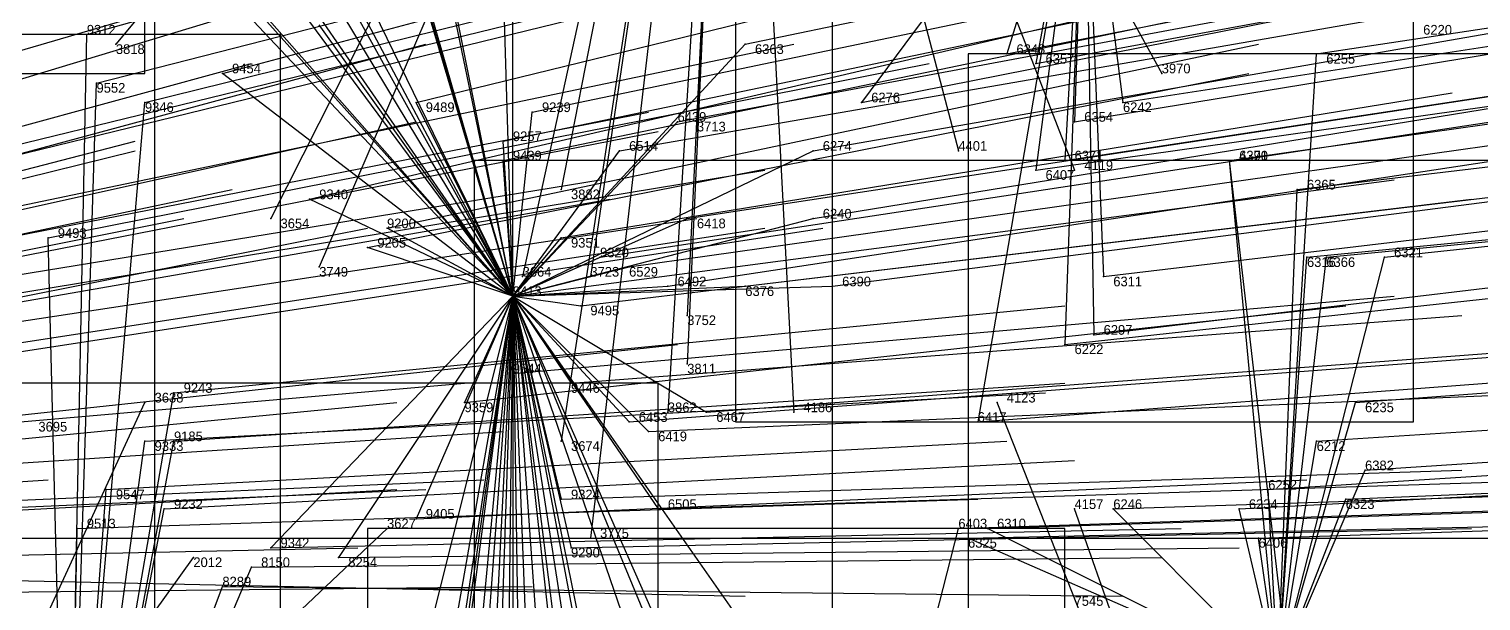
# Model space of a CAD drawing. Extents: x -0.5 to 0.59, y -0.5 to 0.59.
# Drawn here: x 0.185 to 0.335, y -0.0005 to 0.0586 of the extents above; entities that cross this region are included whole.
import ezdxf

# ---------------------------------------------------------------- set-up
doc = ezdxf.new("R2010")
doc.units = 0
for name, color, linetype in [('Clients', 3, 'CONTINUOUS'), ('Facilities', 3, 'CONTINUOUS'), ('Facilities_lines', 3, 'CONTINUOUS'), ('Min_max_boxes', 1, 'CONTINUOUS'), ('Normals', 1, 'CONTINUOUS'), ('Source_points', 5, 'CONTINUOUS'), ('Text', 3, 'CONTINUOUS')]:
    doc.layers.add(name, color=color, linetype=linetype)

msp = doc.modelspace()

# ---------------------------------------------------------------- linework, layer by layer
at = {"layer": 'Clients', "color": 5}
for p in [(0.191, 0.058, -0.498), (0.194, 0.057, -1.25), (0.259, 0.057, -0.663), (0.286, 0.056, -0.729), (0.318, 0.056, -0.808), (0.205, 0.054, -0.531), (0.289, 0.055, -0.737), (0.302, 0.054, -1.25), (0.192, 0.053, -0.498), (0.197, 0.051, -0.507), (0.225, 0.051, -0.577), (0.271, 0.051, -0.69), (0.298, 0.051, -0.755), (0.237, 0.05, -0.606), (0.252, 0.049, -0.641), (0.254, 0.048, -1.25), (0.293, 0.049, -0.744), (0.234, 0.047, -0.598), (0.234, 0.045, -0.596), (0.246, 0.046, -0.626), (0.266, 0.046, -0.676), (0.281, 0.046, -1.25), (0.292, 0.045, -0.74), (0.309, 0.045, -1.25), (0.309, 0.045, -0.781), (0.289, 0.044, -0.731), (0.293, 0.044, -1.25), (0.24, 0.042, -1.25), (0.316, 0.042, -0.797), (0.214, 0.041, -0.545), (0.21, 0.039, -1.25), (0.253, 0.039, -0.64), (0.266, 0.039, -0.673), (0.222, 0.038, -0.563), (0.187, 0.037, -0.477), (0.22, 0.036, -0.558), (0.24, 0.037, -0.608), (0.244, 0.035, -0.617), (0.317, 0.035, -0.796), (0.319, 0.035, -0.801), (0.325, 0.035, -0.818), (0.215, 0.034, -1.25), (0.236, 0.033, -1.25), (0.243, 0.033, -1.25), (0.247, 0.034, -0.623), (0.296, 0.033, -0.746), (0.251, 0.032, -0.633), (0.259, 0.032, -0.652), (0.268, 0.032, -0.676), (0.242, 0.03, -0.61), (0.253, 0.029, -1.25), (0.295, 0.027, -0.742), (0.292, 0.026, -0.733), (0.253, 0.024, -1.25), (0.235, 0.023, -0.59), (0.2, 0.021, -0.503), (0.241, 0.022, -0.605), (0.197, 0.02, -1.25), (0.23, 0.02, -0.577), (0.285, 0.02, -1.25), (0.322, 0.02, -0.807), (0.247, 0.018, -0.62), (0.251, 0.019, -1.25), (0.255, 0.019, -0.64), (0.264, 0.019, -1.25), (0.283, 0.018, -0.708), (0.249, 0.017, -0.625), (0.197, 0.016, -0.495), (0.2, 0.016, -0.5), (0.24, 0.016, -1.25), (0.318, 0.016, -0.795), (0.323, 0.013, -0.808), (0.193, 0.011, -0.483), (0.313, 0.011, -0.782), (0.199, 0.009, -0.499), (0.24, 0.01, -0.601), (0.25, 0.009, -0.626), (0.293, 0.009, -1.25), (0.297, 0.009, -0.742), (0.31, 0.009, -0.776), (0.321, 0.01, -0.802), (0.225, 0.008, -0.563), (0.19, 0.007, -0.476), (0.222, 0.007, -1.25), (0.243, 0.006, -1.25), (0.281, 0.007, -0.702), (0.282, 0.006, -0.705), (0.284, 0.007, -0.711), (0.312, 0.006, -0.78), (0.21, 0.005, -0.526), (0.241, 0.005, -0.603), (0.202, 0.004, -1.25), (0.208, 0.003, -0.521), (0.217, 0.004, -0.544), (0.205, 0.001, -0.512)]:
    msp.add_point(p, dxfattribs=at)
at = {"layer": 'Facilities', "color": 3}
msp.add_point((0.235, 0.031, -0.592), dxfattribs=at)
at = {"layer": 'Facilities_lines', "color": 3}
for p, q in [((0.258, 0.134, -1.25), (0.194, 0.057, -1.25)), ((0.258, 0.134, -1.25), (0.21, 0.039, -1.25)), ((0.258, 0.134, -1.25), (0.215, 0.034, -1.25)), ((0.258, 0.134, -1.25), (0.236, 0.033, -1.25)), ((0.258, 0.134, -1.25), (0.24, 0.016, -1.25)), ((0.258, 0.134, -1.25), (0.24, 0.042, -1.25)), ((0.258, 0.134, -1.25), (0.243, 0.033, -1.25)), ((0.258, 0.134, -1.25), (0.243, 0.006, -1.25)), ((0.258, 0.134, -1.25), (0.251, 0.019, -1.25)), ((0.258, 0.134, -1.25), (0.253, 0.029, -1.25)), ((0.258, 0.134, -1.25), (0.253, 0.024, -1.25)), ((0.258, 0.134, -1.25), (0.254, 0.048, -1.25)), ((0.258, 0.134, -1.25), (0.302, 0.054, -1.25)), ((0.258, 0.134, -1.25), (0.293, 0.044, -1.25)), ((0.258, 0.134, -1.25), (0.264, 0.019, -1.25)), ((0.258, 0.134, -1.25), (0.281, 0.046, -1.25)), ((0.235, 0.031, -0.592), (0.215, 0.098, -0.591)), ((0.235, 0.031, -0.592), (0.217, 0.092, -0.59)), ((0.235, 0.031, -0.592), (0.224, 0.084, -0.598)), ((0.235, 0.031, -0.592), (0.198, 0.081, -0.535)), ((0.294, 0.082, -0.763), (0.271, 0.051, -0.69)), ((0.294, 0.082, -0.763), (0.283, 0.018, -0.708)), ((0.294, 0.082, -0.763), (0.286, 0.056, -0.729)), ((0.294, 0.082, -0.763), (0.289, 0.055, -0.737)), ((0.294, 0.082, -0.763), (0.289, 0.044, -0.731)), ((0.294, 0.082, -0.763), (0.292, 0.026, -0.733)), ((0.294, 0.082, -0.763), (0.292, 0.045, -0.74)), ((0.294, 0.082, -0.763), (0.293, 0.049, -0.744)), ((0.294, 0.082, -0.763), (0.298, 0.051, -0.755)), ((0.294, 0.082, -0.763), (0.295, 0.027, -0.742)), ((0.294, 0.082, -0.763), (0.296, 0.033, -0.746)), ((0.235, 0.031, -0.592), (0.206, 0.079, -0.552)), ((0.235, 0.031, -0.592), (0.21, 0.078, -0.561)), ((0.235, 0.031, -0.592), (0.21, 0.076, -0.559)), ((0.235, 0.031, -0.592), (0.214, 0.074, -0.567)), ((0.235, 0.031, -0.592), (0.227, 0.071, -0.594)), ((0.235, 0.031, -0.592), (0.208, 0.07, -0.55)), ((0.235, 0.031, -0.592), (0.224, 0.069, -0.586)), ((0.235, 0.031, -0.592), (0.235, 0.068, -0.611)), ((0.235, 0.031, -0.592), (0.202, 0.066, -0.531)), ((0.235, 0.031, -0.592), (0.205, 0.065, -0.537)), ((0.235, 0.031, -0.592), (0.234, 0.064, -0.606)), ((0.235, 0.031, -0.592), (0.209, 0.06, -0.545)), ((0.235, 0.031, -0.592), (0.215, 0.059, -0.557)), ((0.189, -0.042, -0.483), (0.191, 0.058, -0.498)), ((0.235, 0.031, -0.592), (0.259, 0.057, -0.663)), ((0.314, -0.008, -0.786), (0.318, 0.056, -0.808)), ((0.235, 0.031, -0.592), (0.205, 0.054, -0.531)), ((0.189, -0.042, -0.483), (0.192, 0.053, -0.498)), ((0.189, -0.042, -0.483), (0.197, 0.051, -0.507)), ((0.235, 0.031, -0.592), (0.225, 0.051, -0.577)), ((0.235, 0.031, -0.592), (0.237, 0.05, -0.606)), ((0.235, 0.031, -0.592), (0.252, 0.049, -0.641)), ((0.235, 0.031, -0.592), (0.234, 0.047, -0.598)), ((0.235, 0.031, -0.592), (0.234, 0.045, -0.596)), ((0.235, 0.031, -0.592), (0.246, 0.046, -0.626)), ((0.235, 0.031, -0.592), (0.266, 0.046, -0.676)), ((0.323, -0.076, -1.25), (0.309, 0.045, -1.25)), ((0.314, -0.008, -0.786), (0.309, 0.045, -0.781)), ((0.314, -0.008, -0.786), (0.316, 0.042, -0.797)), ((0.235, 0.031, -0.592), (0.214, 0.041, -0.545)), ((0.235, 0.031, -0.592), (0.253, 0.039, -0.64)), ((0.235, 0.031, -0.592), (0.266, 0.039, -0.673)), ((0.235, 0.031, -0.592), (0.222, 0.038, -0.563)), ((0.189, -0.042, -0.483), (0.187, 0.037, -0.477)), ((0.235, 0.031, -0.592), (0.22, 0.036, -0.558)), ((0.235, 0.031, -0.592), (0.24, 0.037, -0.608)), ((0.235, 0.031, -0.592), (0.244, 0.035, -0.617)), ((0.314, -0.008, -0.786), (0.317, 0.035, -0.796)), ((0.314, -0.008, -0.786), (0.325, 0.035, -0.818)), ((0.314, -0.008, -0.786), (0.319, 0.035, -0.801)), ((0.235, 0.031, -0.592), (0.247, 0.034, -0.623)), ((0.235, 0.031, -0.592), (0.251, 0.032, -0.633)), ((0.235, 0.031, -0.592), (0.259, 0.032, -0.652)), ((0.235, 0.031, -0.592), (0.268, 0.032, -0.676)), ((0.235, 0.031, -0.592), (0.21, 0.005, -0.526)), ((0.235, 0.031, -0.592), (0.217, 0.004, -0.544)), ((0.235, 0.031, -0.592), (0.219, -0.06, -0.568)), ((0.235, 0.031, -0.592), (0.219, -0.083, -0.585)), ((0.235, 0.031, -0.592), (0.221, -0.075, -0.584)), ((0.235, 0.031, -0.592), (0.222, -0.055, -0.572)), ((0.235, 0.031, -0.592), (0.225, 0.008, -0.563)), ((0.235, 0.031, -0.592), (0.226, -0.005, -0.564)), ((0.235, 0.031, -0.592), (0.226, -0.063, -0.587)), ((0.235, 0.031, -0.592), (0.23, -0.036, -0.581)), ((0.235, 0.031, -0.592), (0.23, 0.02, -0.577)), ((0.235, 0.031, -0.592), (0.232, -0.028, -0.585)), ((0.235, 0.031, -0.592), (0.232, -0.057, -0.597)), ((0.235, 0.031, -0.592), (0.234, -0.053, -0.6)), ((0.235, 0.031, -0.592), (0.25, 0.009, -0.626)), ((0.235, 0.031, -0.592), (0.254, -0.015, -0.635)), ((0.235, 0.031, -0.592), (0.249, -0.043, -0.633)), ((0.235, 0.031, -0.592), (0.25, -0.003, -0.624)), ((0.235, 0.031, -0.592), (0.263, -0.009, -0.658)), ((0.235, 0.031, -0.592), (0.249, 0.017, -0.625)), ((0.235, 0.031, -0.592), (0.247, 0.018, -0.62)), ((0.235, 0.031, -0.592), (0.255, 0.019, -0.64)), ((0.235, 0.031, -0.592), (0.241, -0.053, -0.616)), ((0.235, 0.031, -0.592), (0.243, -0.041, -0.615)), ((0.235, 0.031, -0.592), (0.238, -0.048, -0.607)), ((0.235, 0.031, -0.592), (0.244, -0.041, -0.619)), ((0.235, 0.031, -0.592), (0.247, -0.004, -0.617)), ((0.235, 0.031, -0.592), (0.244, -0.027, -0.613)), ((0.235, 0.031, -0.592), (0.236, -0.037, -0.598)), ((0.235, 0.031, -0.592), (0.245, -0.018, -0.614)), ((0.235, 0.031, -0.592), (0.235, -0.024, -0.59)), ((0.235, 0.031, -0.592), (0.24, 0.01, -0.601)), ((0.235, 0.031, -0.592), (0.241, 0.005, -0.603)), ((0.235, 0.031, -0.592), (0.241, 0.022, -0.605)), ((0.235, 0.031, -0.592), (0.242, 0.03, -0.61)), ((0.235, 0.031, -0.592), (0.235, 0.023, -0.59)), ((0.189, -0.042, -0.483), (0.2, 0.021, -0.503)), ((0.167, -0.045, -1.25), (0.197, 0.02, -1.25)), ((0.323, -0.076, -1.25), (0.285, 0.02, -1.25)), ((0.314, -0.008, -0.786), (0.322, 0.02, -0.807)), ((0.189, -0.042, -0.483), (0.2, 0.016, -0.5)), ((0.189, -0.042, -0.483), (0.197, 0.016, -0.495)), ((0.314, -0.008, -0.786), (0.318, 0.016, -0.795)), ((0.314, -0.008, -0.786), (0.323, 0.013, -0.808)), ((0.189, -0.042, -0.483), (0.193, 0.011, -0.483)), ((0.314, -0.008, -0.786), (0.313, 0.011, -0.782)), ((0.189, -0.042, -0.483), (0.199, 0.009, -0.499)), ((0.323, -0.076, -1.25), (0.293, 0.009, -1.25)), ((0.314, -0.008, -0.786), (0.297, 0.009, -0.742)), ((0.314, -0.008, -0.786), (0.31, 0.009, -0.776)), ((0.314, -0.008, -0.786), (0.321, 0.01, -0.802)), ((0.167, -0.045, -1.25), (0.222, 0.007, -1.25)), ((0.189, -0.042, -0.483), (0.19, 0.007, -0.476)), ((0.259, -0.08, -0.678), (0.281, 0.007, -0.702)), ((0.314, -0.008, -0.786), (0.282, 0.006, -0.705)), ((0.314, -0.008, -0.786), (0.284, 0.007, -0.711)), ((0.314, -0.008, -0.786), (0.312, 0.006, -0.78)), ((0.167, -0.045, -1.25), (0.202, 0.004, -1.25)), ((0.189, -0.042, -0.483), (0.208, 0.003, -0.521)), ((0.189, -0.042, -0.483), (0.205, 0.001, -0.512))]:
    msp.add_line(p, q, dxfattribs=at)
at = {"layer": 'Min_max_boxes', "color": 1}
for p, q in [((0.197, 0.054, -0.57), (0.197, 0.17, -0.57)), ((0.197, 0.054, -0.415), (0.197, 0.17, -0.415)), ((0.258, 0.157, -0.838), (0.258, 0.018, -0.838)), ((0.258, 0.157, -0.69), (0.258, 0.018, -0.69)), ((0.328, 0.018, -0.838), (0.328, 0.157, -0.838)), ((0.328, 0.018, -0.69), (0.328, 0.157, -0.69)), ((0.198, 0.098, -0.676), (0.198, -0.083, -0.676)), ((0.198, 0.098, -0.526), (0.198, -0.083, -0.526)), ((0.268, -0.083, -0.676), (0.268, 0.098, -0.676)), ((0.268, -0.083, -0.526), (0.268, 0.098, -0.526)), ((0.211, 0.058, -0.567), (0.151, 0.058, -0.567)), ((0.211, 0.058, -0.413), (0.151, 0.058, -0.413)), ((0.211, -0.131, -0.567), (0.211, 0.058, -0.567)), ((0.211, -0.131, -0.413), (0.211, 0.058, -0.413)), ((0.211, 0.058, -0.567), (0.211, 0.058, -0.413)), ((0.34, 0.056, -0.853), (0.282, 0.056, -0.853)), ((0.282, 0.056, -0.853), (0.282, -0.088, -0.853)), ((0.34, 0.056, -0.705), (0.282, 0.056, -0.705)), ((0.282, 0.056, -0.705), (0.282, -0.088, -0.705)), ((0.282, 0.056, -0.853), (0.282, 0.056, -0.705)), ((0.09, 0.054, -0.57), (0.197, 0.054, -0.57)), ((0.09, 0.054, -0.415), (0.197, 0.054, -0.415)), ((0.197, 0.054, -0.57), (0.197, 0.054, -0.415)), ((0.401, 0.045, -1.25), (0.231, 0.045, -1.25)), ((0.231, 0.045, -1.25), (0.231, -0.143, -1.25)), ((0.401, 0.045, -1.25), (0.231, 0.045, -1.25)), ((0.231, 0.045, -1.25), (0.231, -0.143, -1.25)), ((0.231, 0.045, -1.25), (0.231, 0.045, -1.25)), ((0.25, 0.022, -1.25), (0.085, 0.022, -1.25)), ((0.25, 0.022, -1.25), (0.085, 0.022, -1.25)), ((0.25, -0.138, -1.25), (0.25, 0.022, -1.25)), ((0.25, -0.138, -1.25), (0.25, 0.022, -1.25)), ((0.25, 0.022, -1.25), (0.25, 0.022, -1.25)), ((0.258, 0.018, -0.838), (0.328, 0.018, -0.838)), ((0.258, 0.018, -0.69), (0.328, 0.018, -0.69)), ((0.258, 0.018, -0.838), (0.258, 0.018, -0.69)), ((0.328, 0.018, -0.838), (0.328, 0.018, -0.69)), ((0.146, 0.006, -1.25), (0.35, 0.006, -1.25)), ((0.146, 0.006, -1.25), (0.35, 0.006, -1.25)), ((0.292, 0.007, -0.761), (0.22, 0.007, -0.761)), ((0.22, 0.007, -0.761), (0.22, -0.153, -0.761)), ((0.292, 0.007, -0.618), (0.22, 0.007, -0.618)), ((0.22, 0.007, -0.618), (0.22, -0.153, -0.618)), ((0.22, 0.007, -0.761), (0.22, 0.007, -0.618)), ((0.292, -0.153, -0.761), (0.292, 0.007, -0.761)), ((0.292, -0.153, -0.618), (0.292, 0.007, -0.618)), ((0.292, 0.007, -0.761), (0.292, 0.007, -0.618))]:
    msp.add_line(p, q, dxfattribs=at)
at = {"layer": 'Normals', "color": 1}
for p, q in [((0.191, 0.058, -0.498), (0.28, 0.083, -0.461)), ((0.176, 0.054, -0.461), (0.265, 0.08, -0.424)), ((0.205, 0.054, -0.531), (0.295, 0.078, -0.493)), ((0.192, 0.053, -0.498), (0.282, 0.076, -0.46)), ((0.259, 0.057, -0.663), (0.35, 0.076, -0.627)), ((0.286, 0.056, -0.729), (0.377, 0.074, -0.691)), ((0.197, 0.051, -0.507), (0.286, 0.073, -0.469)), ((0.225, 0.051, -0.577), (0.315, 0.073, -0.539)), ((0.289, 0.055, -0.737), (0.381, 0.072, -0.699)), ((0.237, 0.05, -0.606), (0.328, 0.069, -0.569)), ((0.271, 0.051, -0.69), (0.362, 0.069, -0.652)), ((0.318, 0.056, -0.808), (0.41, 0.07, -0.771)), ((0.14, 0.04, -0.363), (0.229, 0.067, -0.326)), ((0.234, 0.047, -0.598), (0.325, 0.066, -0.56)), ((0.252, 0.049, -0.641), (0.343, 0.066, -0.604)), ((0.169, 0.043, -0.436), (0.259, 0.065, -0.398)), ((0.298, 0.051, -0.755), (0.389, 0.065, -0.717)), ((0.234, 0.045, -0.596), (0.325, 0.064, -0.559)), ((0.293, 0.049, -0.744), (0.385, 0.064, -0.706)), ((0.214, 0.041, -0.545), (0.304, 0.062, -0.507)), ((0.246, 0.046, -0.626), (0.338, 0.062, -0.589)), ((0.266, 0.046, -0.676), (0.358, 0.062, -0.639)), ((0.157, 0.039, -0.405), (0.247, 0.061, -0.368)), ((0.292, 0.045, -0.74), (0.384, 0.059, -0.702)), ((0.137, 0.033, -0.351), (0.226, 0.057, -0.314)), ((0.173, 0.038, -0.443), (0.264, 0.057, -0.406)), ((0.194, 0.057, -1.25), (0.194, 0.057, -1.15)), ((0.222, 0.038, -0.563), (0.312, 0.057, -0.525)), ((0.289, 0.044, -0.731), (0.381, 0.057, -0.693)), ((0.309, 0.045, -0.781), (0.401, 0.058, -0.744)), ((0.12, 0.031, -0.309), (0.208, 0.055, -0.269)), ((0.187, 0.037, -0.477), (0.278, 0.055, -0.439)), ((0.22, 0.036, -0.558), (0.311, 0.054, -0.521)), ((0.266, 0.039, -0.673), (0.358, 0.054, -0.636)), ((0.302, 0.054, -1.25), (0.302, 0.054, -1.15)), ((0.253, 0.039, -0.64), (0.345, 0.053, -0.604)), ((0.316, 0.042, -0.797), (0.408, 0.053, -0.76)), ((0.24, 0.037, -0.608), (0.332, 0.052, -0.571)), ((0.157, 0.032, -0.401), (0.249, 0.05, -0.366)), ((0.135, 0.029, -0.345), (0.225, 0.049, -0.307)), ((0.158, 0.03, -0.403), (0.25, 0.048, -0.367)), ((0.244, 0.035, -0.617), (0.336, 0.049, -0.579)), ((0.254, 0.048, -1.25), (0.254, 0.048, -1.15)), ((0.107, 0.024, -0.273), (0.196, 0.047, -0.234)), ((0.247, 0.034, -0.623), (0.339, 0.047, -0.585)), ((0.107, 0.024, -0.274), (0.196, 0.046, -0.235)), ((0.251, 0.032, -0.633), (0.343, 0.046, -0.596)), ((0.281, 0.046, -1.25), (0.281, 0.046, -1.15)), ((0.309, 0.045, -1.25), (0.309, 0.045, -1.15)), ((0.325, 0.035, -0.818), (0.417, 0.045, -0.78)), ((0.17, 0.029, -0.431), (0.261, 0.044, -0.393)), ((0.268, 0.032, -0.676), (0.361, 0.044, -0.639)), ((0.293, 0.044, -1.25), (0.293, 0.044, -1.15)), ((0.296, 0.033, -0.746), (0.388, 0.044, -0.708)), ((0.317, 0.035, -0.796), (0.409, 0.044, -0.759)), ((0.319, 0.035, -0.801), (0.411, 0.044, -0.764)), ((0.116, 0.023, -0.296), (0.206, 0.042, -0.255)), ((0.152, 0.028, -0.386), (0.244, 0.043, -0.35)), ((0.235, 0.031, -0.592), (0.326, 0.043, -0.554)), ((0.24, 0.042, -1.25), (0.24, 0.042, -1.15)), ((0.259, 0.032, -0.652), (0.351, 0.043, -0.616)), ((0.153, 0.025, -0.388), (0.245, 0.041, -0.351)), ((0.242, 0.03, -0.61), (0.334, 0.041, -0.572)), ((0.111, 0.021, -0.282), (0.201, 0.039, -0.243)), ((0.162, 0.025, -0.408), (0.254, 0.039, -0.373)), ((0.21, 0.039, -1.25), (0.21, 0.039, -1.15)), ((0.129, 0.02, -0.326), (0.22, 0.038, -0.289)), ((0.17, 0.024, -0.428), (0.261, 0.038, -0.39)), ((0.176, 0.024, -0.443), (0.267, 0.038, -0.405)), ((0.295, 0.027, -0.742), (0.387, 0.038, -0.704)), ((0.292, 0.026, -0.733), (0.384, 0.036, -0.696)), ((0.215, 0.034, -1.25), (0.215, 0.034, -1.15)), ((0.236, 0.033, -1.25), (0.236, 0.033, -1.15)), ((0.243, 0.033, -1.25), (0.243, 0.033, -1.15)), ((0.2, 0.021, -0.503), (0.292, 0.03, -0.465)), ((0.23, 0.02, -0.577), (0.321, 0.03, -0.538)), ((0.235, 0.023, -0.59), (0.326, 0.031, -0.551)), ((0.241, 0.022, -0.605), (0.333, 0.029, -0.567)), ((0.253, 0.029, -1.25), (0.253, 0.029, -1.15)), ((0.322, 0.02, -0.807), (0.415, 0.027, -0.77)), ((0.159, 0.016, -0.4), (0.252, 0.026, -0.364)), ((0.255, 0.019, -0.64), (0.348, 0.026, -0.604)), ((0.247, 0.018, -0.62), (0.34, 0.025, -0.583)), ((0.253, 0.024, -1.25), (0.253, 0.024, -1.15)), ((0.283, 0.018, -0.708), (0.375, 0.025, -0.67)), ((0.138, 0.014, -0.347), (0.23, 0.022, -0.308)), ((0.197, 0.016, -0.495), (0.29, 0.021, -0.459)), ((0.2, 0.016, -0.5), (0.292, 0.022, -0.463)), ((0.249, 0.017, -0.625), (0.342, 0.021, -0.588)), ((0.318, 0.016, -0.795), (0.41, 0.022, -0.759)), ((0.13, 0.011, -0.326), (0.223, 0.02, -0.29)), ((0.197, 0.02, -1.25), (0.197, 0.02, -1.15)), ((0.285, 0.02, -1.25), (0.285, 0.02, -1.15)), ((0.251, 0.019, -1.25), (0.251, 0.019, -1.15)), ((0.264, 0.019, -1.25), (0.264, 0.019, -1.15)), ((0.323, 0.013, -0.808), (0.415, 0.019, -0.77)), ((0.142, 0.011, -0.357), (0.234, 0.017, -0.317)), ((0.313, 0.011, -0.782), (0.405, 0.017, -0.745)), ((0.193, 0.011, -0.483), (0.286, 0.016, -0.446)), ((0.24, 0.016, -1.25), (0.24, 0.016, -1.15)), ((0.199, 0.009, -0.499), (0.293, 0.014, -0.463)), ((0.31, 0.009, -0.776), (0.403, 0.014, -0.739)), ((0.321, 0.01, -0.802), (0.413, 0.014, -0.765)), ((0.096, 0.006, -0.239), (0.187, 0.012, -0.2)), ((0.14, 0.008, -0.351), (0.232, 0.012, -0.312)), ((0.225, 0.008, -0.563), (0.317, 0.012, -0.524)), ((0.24, 0.01, -0.601), (0.333, 0.013, -0.563)), ((0.25, 0.009, -0.626), (0.343, 0.012, -0.589)), ((0.297, 0.009, -0.742), (0.389, 0.012, -0.704)), ((0.13, 0.006, -0.326), (0.223, 0.011, -0.288)), ((0.133, 0.007, -0.334), (0.226, 0.011, -0.296)), ((0.19, 0.007, -0.476), (0.283, 0.01, -0.438)), ((0.281, 0.007, -0.702), (0.373, 0.01, -0.664)), ((0.284, 0.007, -0.711), (0.377, 0.01, -0.672)), ((0.293, 0.009, -1.25), (0.293, 0.009, -1.15)), ((0.312, 0.006, -0.78), (0.405, 0.009, -0.743)), ((0.282, 0.006, -0.705), (0.374, 0.008, -0.667)), ((0.21, 0.005, -0.526), (0.304, 0.007, -0.491)), ((0.222, 0.007, -1.25), (0.222, 0.007, -1.15)), ((0.241, 0.005, -0.603), (0.334, 0.007, -0.565)), ((0.243, 0.006, -1.25), (0.243, 0.006, -1.15)), ((0.126, 0.003, -0.316), (0.219, 0.005, -0.277)), ((0.217, 0.004, -0.544), (0.31, 0.005, -0.507)), ((0.202, 0.004, -1.25), (0.202, 0.004, -1.15)), ((0.208, 0.003, -0.521), (0.302, 0.004, -0.485)), ((0.166, 0.002, -0.414), (0.259, 0, -0.378)), ((0.144, 0, -0.36), (0.237, 0.001, -0.322)), ((0.205, 0.001, -0.512), (0.298, 0, -0.477))]:
    msp.add_line(p, q, dxfattribs=at)
at = {"layer": 'Source_points', "color": 5}
for p in [(0.191, 0.058, -0.498), (0.194, 0.057, -1.25), (0.259, 0.057, -0.663), (0.286, 0.056, -0.729), (0.318, 0.056, -0.808), (0.205, 0.054, -0.531), (0.289, 0.055, -0.737), (0.302, 0.054, -1.25), (0.192, 0.053, -0.498), (0.197, 0.051, -0.507), (0.225, 0.051, -0.577), (0.271, 0.051, -0.69), (0.298, 0.051, -0.755), (0.237, 0.05, -0.606), (0.252, 0.049, -0.641), (0.254, 0.048, -1.25), (0.293, 0.049, -0.744), (0.234, 0.047, -0.598), (0.234, 0.045, -0.596), (0.246, 0.046, -0.626), (0.266, 0.046, -0.676), (0.281, 0.046, -1.25), (0.292, 0.045, -0.74), (0.309, 0.045, -1.25), (0.309, 0.045, -0.781), (0.289, 0.044, -0.731), (0.293, 0.044, -1.25), (0.24, 0.042, -1.25), (0.316, 0.042, -0.797), (0.214, 0.041, -0.545), (0.21, 0.039, -1.25), (0.253, 0.039, -0.64), (0.266, 0.039, -0.673), (0.222, 0.038, -0.563), (0.187, 0.037, -0.477), (0.22, 0.036, -0.558), (0.24, 0.037, -0.608), (0.244, 0.035, -0.617), (0.317, 0.035, -0.796), (0.319, 0.035, -0.801), (0.325, 0.035, -0.818), (0.215, 0.034, -1.25), (0.236, 0.033, -1.25), (0.243, 0.033, -1.25), (0.247, 0.034, -0.623), (0.296, 0.033, -0.746), (0.251, 0.032, -0.633), (0.259, 0.032, -0.652), (0.268, 0.032, -0.676), (0.235, 0.031, -0.592), (0.242, 0.03, -0.61), (0.253, 0.029, -1.25), (0.295, 0.027, -0.742), (0.292, 0.026, -0.733), (0.253, 0.024, -1.25), (0.235, 0.023, -0.59), (0.2, 0.021, -0.503), (0.241, 0.022, -0.605), (0.197, 0.02, -1.25), (0.23, 0.02, -0.577), (0.285, 0.02, -1.25), (0.322, 0.02, -0.807), (0.247, 0.018, -0.62), (0.251, 0.019, -1.25), (0.255, 0.019, -0.64), (0.264, 0.019, -1.25), (0.283, 0.018, -0.708), (0.249, 0.017, -0.625), (0.197, 0.016, -0.495), (0.2, 0.016, -0.5), (0.24, 0.016, -1.25), (0.318, 0.016, -0.795), (0.323, 0.013, -0.808), (0.193, 0.011, -0.483), (0.313, 0.011, -0.782), (0.199, 0.009, -0.499), (0.24, 0.01, -0.601), (0.25, 0.009, -0.626), (0.293, 0.009, -1.25), (0.297, 0.009, -0.742), (0.31, 0.009, -0.776), (0.321, 0.01, -0.802), (0.225, 0.008, -0.563), (0.19, 0.007, -0.476), (0.222, 0.007, -1.25), (0.243, 0.006, -1.25), (0.281, 0.007, -0.702), (0.282, 0.006, -0.705), (0.284, 0.007, -0.711), (0.312, 0.006, -0.78), (0.21, 0.005, -0.526), (0.241, 0.005, -0.603), (0.202, 0.004, -1.25), (0.208, 0.003, -0.521), (0.217, 0.004, -0.544), (0.205, 0.001, -0.512)]:
    msp.add_point(p, dxfattribs=at)

# ---------------------------------------------------------------- texts
at = {"layer": 'Text', "color": 3}
for s, p in [('9312', (0.191, 0.058, -0.498)), ('6220', (0.329, 0.058, -0.833)), ('3818', (0.194, 0.056, -1.25)), ('6363', (0.26, 0.056, -0.663)), ('6348', (0.287, 0.056, -0.729)), ('6357', (0.29, 0.055, -0.737)), ('6255', (0.319, 0.055, -0.808)), ('9454', (0.206, 0.054, -0.531)), ('3970', (0.302, 0.054, -1.25)), ('9552', (0.192, 0.052, -0.498)), ('9346', (0.197, 0.05, -0.507)), ('9489', (0.226, 0.05, -0.577)), ('9239', (0.238, 0.05, -0.606)), ('6276', (0.272, 0.051, -0.69)), ('6242', (0.298, 0.05, -0.755)), ('6439', (0.252, 0.049, -0.641)), ('6354', (0.294, 0.049, -0.744)), ('9257', (0.235, 0.047, -0.598)), ('3713', (0.254, 0.048, -1.25)), ('6514', (0.247, 0.046, -0.626)), ('6274', (0.267, 0.046, -0.676)), ('4401', (0.281, 0.046, -1.25)), ('9439', (0.235, 0.045, -0.596)), ('6371', (0.293, 0.045, -0.74)), ('4119', (0.294, 0.044, -1.25)), ('4371', (0.31, 0.045, -1.25)), ('6290', (0.31, 0.045, -0.781)), ('6407', (0.29, 0.043, -0.731)), ('9340', (0.215, 0.041, -0.545)), ('3882', (0.241, 0.041, -1.25)), ('6365', (0.317, 0.042, -0.797)), ('3654', (0.211, 0.038, -1.25)), ('9200', (0.222, 0.038, -0.563)), ('6418', (0.254, 0.038, -0.64)), ('6240', (0.267, 0.039, -0.673)), ('9493', (0.188, 0.037, -0.477)), ('9205', (0.221, 0.036, -0.558)), ('9351', (0.241, 0.036, -0.608)), ('9320', (0.244, 0.035, -0.617)), ('6321', (0.326, 0.035, -0.818)), ('6316', (0.317, 0.034, -0.796)), ('6366', (0.319, 0.034, -0.801)), ('3749', (0.215, 0.033, -1.25)), ('3664', (0.236, 0.033, -1.25)), ('3723', (0.243, 0.033, -1.25)), ('6529', (0.247, 0.033, -0.623)), ('6492', (0.252, 0.032, -0.633)), ('6390', (0.269, 0.032, -0.676)), ('6311', (0.297, 0.032, -0.746)), ('9413', (0.235, 0.031, -0.592)), ('6376', (0.259, 0.031, -0.652)), ('9495', (0.243, 0.029, -0.61)), ('3752', (0.253, 0.028, -1.25)), ('6297', (0.296, 0.027, -0.742)), ('6222', (0.293, 0.025, -0.733)), ('9544', (0.235, 0.023, -0.59)), ('3811', (0.253, 0.023, -1.25)), ('3638', (0.198, 0.02, -1.25)), ('9243', (0.201, 0.021, -0.503)), ('9446', (0.241, 0.021, -0.605)), ('4123', (0.286, 0.02, -1.25)), ('9359', (0.23, 0.019, -0.577)), ('3862', (0.251, 0.019, -1.25)), ('4186', (0.265, 0.019, -1.25)), ('6235', (0.323, 0.019, -0.807)), ('3695', (0.186, 0.017, -1.25)), ('6453', (0.248, 0.018, -0.62)), ('6467', (0.256, 0.018, -0.64)), ('6417', (0.283, 0.018, -0.708)), ('9185', (0.2, 0.016, -0.5)), ('6419', (0.25, 0.016, -0.625)), ('9333', (0.198, 0.015, -0.495)), ('3674', (0.241, 0.015, -1.25)), ('6212', (0.318, 0.015, -0.795)), ('6382', (0.323, 0.013, -0.808)), ('6252', (0.313, 0.011, -0.782)), ('9547', (0.194, 0.01, -0.483)), ('9324', (0.241, 0.01, -0.601)), ('9232', (0.2, 0.009, -0.499)), ('9405', (0.226, 0.008, -0.563)), ('6505', (0.251, 0.009, -0.626)), ('4157', (0.293, 0.009, -1.25)), ('6246', (0.297, 0.009, -0.742)), ('6234', (0.311, 0.009, -0.776)), ('6323', (0.321, 0.009, -0.802)), ('9513', (0.191, 0.007, -0.476)), ('3627', (0.222, 0.007, -1.25)), ('6403', (0.281, 0.007, -0.702)), ('6310', (0.285, 0.007, -0.711)), ('9342', (0.211, 0.005, -0.526)), ('3775', (0.244, 0.006, -1.25)), ('6325', (0.282, 0.005, -0.705)), ('6406', (0.312, 0.005, -0.78)), ('9290', (0.241, 0.004, -0.603)), ('2012', (0.202, 0.003, -1.25)), ('8150', (0.209, 0.003, -0.521)), ('8254', (0.218, 0.003, -0.544)), ('8289', (0.205, 0.001, -0.512)), ('7545', (0.293, -0.001, -0.732))]:
    msp.add_text(s, height=0.001, dxfattribs=at).set_placement(p)

doc.saveas('drawing.dxf')
